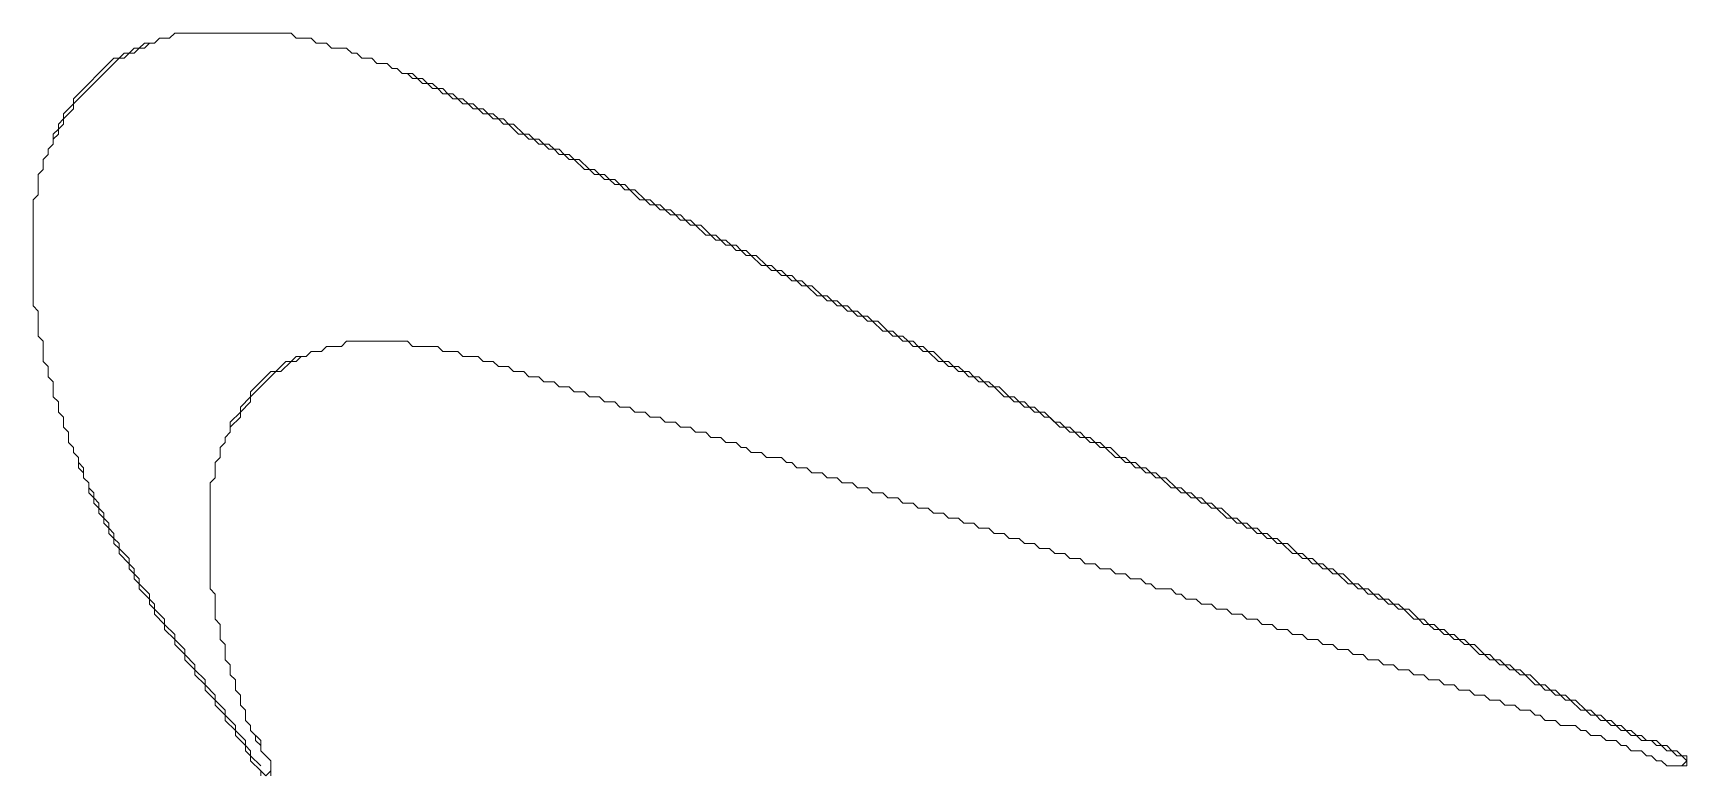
# Model space of a CAD drawing. Header units: metres. Extents: x 187 to 514, y 241 to 388.
import ezdxf

# ---------------------------------------------------------------- set-up
doc = ezdxf.new("R2010")
doc.units = ezdxf.units.M
doc.layers.add('BITMAP_CONTOUR_LINES', color=3, linetype='Continuous')

msp = doc.modelspace()

# ---------------------------------------------------------------- linework, layer by layer
at = {"layer": 'BITMAP_CONTOUR_LINES', "lineweight": 20}
for p, q in [((208, 385), (209, 386)), ((210, 386), (209, 385)), ((209, 386), (211, 386)), ((211, 386), (210, 386)), ((212, 387), (211, 386)), ((211, 386), (212, 387)), ((214, 387), (212, 387)), ((212, 387), (214, 387)), ((215, 388), (214, 387)), ((214, 387), (215, 388)), ((238, 388), (215, 388)), ((215, 388), (238, 388)), ((239, 387), (238, 388)), ((238, 388), (239, 387)), ((242, 387), (239, 387)), ((239, 387), (242, 387)), ((243, 386), (242, 387)), ((242, 387), (243, 386)), ((245, 386), (243, 386)), ((243, 386), (245, 386)), ((246, 385), (245, 386)), ((245, 386), (246, 385)), ((204, 383), (195, 374)), ((195, 375), (203, 383)), ((203, 383), (204, 383)), ((204, 383), (205, 384)), ((205, 383), (204, 383)), ((206, 384), (205, 383)), ((205, 384), (206, 384)), ((206, 384), (207, 385)), ((207, 384), (206, 384)), ((208, 385), (207, 384)), ((207, 385), (208, 385)), ((209, 385), (208, 385)), ((249, 385), (246, 385)), ((246, 385), (249, 385)), ((250, 384), (249, 385)), ((249, 385), (250, 384)), ((251, 384), (250, 384)), ((250, 384), (251, 384)), ((252, 383), (251, 384)), ((251, 384), (252, 383)), ((254, 383), (252, 383)), ((252, 383), (254, 383)), ((255, 382), (254, 383)), ((254, 383), (255, 382)), ((257, 382), (255, 382)), ((255, 382), (257, 382)), ((258, 381), (257, 382)), ((257, 382), (258, 381)), ((259, 381), (258, 381)), ((258, 381), (259, 381)), ((260, 380), (259, 381)), ((259, 381), (260, 380)), ((261, 380), (260, 380)), ((260, 380), (262, 380)), ((262, 379), (261, 380)), ((262, 380), (263, 379)), ((263, 379), (262, 379)), ((264, 378), (263, 379)), ((263, 379), (264, 379)), ((264, 379), (265, 378)), ((265, 378), (264, 378)), ((266, 377), (265, 378)), ((265, 378), (266, 378)), ((266, 378), (267, 377)), ((267, 377), (266, 377)), ((268, 376), (267, 377)), ((267, 377), (268, 377)), ((268, 377), (269, 376)), ((193, 372), (195, 374)), ((195, 373), (193, 371)), ((195, 374), (195, 375)), ((195, 374), (195, 373)), ((269, 376), (268, 376)), ((270, 375), (269, 376)), ((269, 376), (270, 376)), ((270, 376), (271, 375)), ((271, 375), (270, 375)), ((272, 374), (271, 375)), ((271, 375), (272, 375)), ((272, 375), (273, 374)), ((273, 374), (272, 374)), ((274, 373), (273, 374)), ((273, 374), (274, 374)), ((274, 374), (275, 373)), ((275, 373), (274, 373)), ((276, 372), (275, 373)), ((275, 373), (276, 373)), ((276, 373), (277, 372)), ((192, 370), (193, 371)), ((193, 370), (192, 369)), ((192, 369), (192, 370)), ((193, 371), (193, 372)), ((193, 371), (193, 370)), ((277, 372), (276, 372)), ((278, 371), (277, 372)), ((277, 372), (278, 372)), ((278, 372), (279, 371)), ((279, 371), (278, 371)), ((280, 370), (279, 371)), ((279, 371), (280, 371)), ((280, 371), (281, 370)), ((281, 370), (280, 370)), ((283, 368), (281, 370)), ((281, 370), (282, 370)), ((282, 370), (284, 368)), ((191, 368), (192, 369)), ((192, 368), (191, 367)), ((191, 366), (191, 368)), ((191, 367), (191, 366)), ((192, 369), (192, 368)), ((284, 368), (283, 368)), ((285, 367), (284, 368)), ((284, 368), (285, 368)), ((285, 368), (286, 367)), ((286, 367), (285, 367)), ((287, 366), (286, 367)), ((286, 367), (287, 367)), ((287, 367), (288, 366)), ((190, 364), (189, 363)), ((189, 363), (190, 364)), ((189, 363), (189, 361)), ((189, 361), (189, 363)), ((191, 366), (190, 365)), ((190, 365), (191, 366)), ((190, 365), (190, 364)), ((190, 364), (190, 365)), ((288, 366), (287, 366)), ((289, 365), (288, 366)), ((288, 366), (289, 366)), ((289, 366), (290, 365)), ((290, 365), (289, 365)), ((291, 364), (290, 365)), ((290, 365), (291, 365)), ((291, 365), (292, 364)), ((292, 364), (291, 364)), ((293, 363), (292, 364)), ((292, 364), (293, 364)), ((293, 364), (294, 363)), ((294, 363), (293, 363)), ((296, 361), (294, 363)), ((294, 363), (295, 363)), ((295, 363), (297, 361)), ((189, 361), (188, 360)), ((188, 360), (189, 361)), ((188, 360), (188, 356)), ((188, 356), (188, 360)), ((297, 361), (296, 361)), ((298, 360), (297, 361)), ((297, 361), (298, 361)), ((298, 361), (299, 360)), ((299, 360), (298, 360)), ((300, 359), (299, 360)), ((299, 360), (300, 360)), ((300, 360), (301, 359)), ((301, 359), (300, 359)), ((302, 358), (301, 359)), ((301, 359), (302, 359)), ((302, 359), (303, 358)), ((303, 358), (302, 358)), ((304, 357), (303, 358)), ((303, 358), (304, 358)), ((304, 358), (305, 357)), ((305, 357), (304, 357)), ((307, 355), (305, 357)), ((305, 357), (306, 357)), ((306, 357), (308, 355)), ((188, 356), (187, 355)), ((187, 355), (188, 356)), ((187, 355), (187, 334)), ((187, 334), (187, 355)), ((308, 355), (307, 355)), ((309, 354), (308, 355)), ((308, 355), (309, 355)), ((309, 355), (310, 354)), ((310, 354), (309, 354)), ((311, 353), (310, 354)), ((310, 354), (311, 354)), ((311, 354), (312, 353)), ((312, 353), (311, 353)), ((313, 352), (312, 353)), ((312, 353), (313, 353)), ((313, 353), (314, 352)), ((314, 352), (313, 352)), ((315, 351), (314, 352)), ((314, 352), (315, 352)), ((315, 352), (316, 351)), ((316, 351), (315, 351)), ((317, 350), (316, 351)), ((316, 351), (317, 351)), ((317, 351), (318, 350)), ((318, 350), (317, 350)), ((320, 348), (318, 350)), ((318, 350), (319, 350)), ((319, 350), (321, 348)), ((321, 348), (320, 348)), ((322, 347), (321, 348)), ((321, 348), (322, 348)), ((322, 348), (323, 347)), ((323, 347), (322, 347)), ((324, 346), (323, 347)), ((323, 347), (324, 347)), ((324, 347), (325, 346)), ((325, 346), (324, 346)), ((326, 345), (325, 346)), ((325, 346), (326, 346)), ((326, 346), (327, 345)), ((327, 345), (326, 345)), ((328, 344), (327, 345)), ((327, 345), (328, 345)), ((328, 345), (329, 344)), ((329, 344), (328, 344)), ((331, 342), (329, 344)), ((329, 344), (330, 344)), ((330, 344), (332, 342)), ((332, 342), (331, 342)), ((333, 341), (332, 342)), ((332, 342), (333, 342)), ((333, 342), (334, 341)), ((334, 341), (333, 341)), ((335, 340), (334, 341)), ((334, 341), (335, 341)), ((335, 341), (336, 340)), ((336, 340), (335, 340)), ((337, 339), (336, 340)), ((336, 340), (337, 340)), ((337, 340), (338, 339)), ((338, 339), (337, 339)), ((339, 338), (338, 339)), ((338, 339), (339, 339)), ((339, 339), (340, 338)), ((340, 338), (339, 338)), ((342, 336), (340, 338)), ((340, 338), (341, 338)), ((341, 338), (343, 336)), ((187, 334), (188, 333)), ((188, 333), (187, 334)), ((343, 336), (342, 336)), ((344, 335), (343, 336)), ((343, 336), (344, 336)), ((344, 336), (345, 335)), ((345, 335), (344, 335)), ((346, 334), (345, 335)), ((345, 335), (346, 335)), ((346, 335), (347, 334)), ((347, 334), (346, 334)), ((348, 333), (347, 334)), ((347, 334), (348, 334)), ((348, 334), (349, 333)), ((188, 333), (188, 328)), ((188, 328), (188, 333)), ((349, 333), (348, 333)), ((350, 332), (349, 333)), ((349, 333), (350, 333)), ((350, 333), (351, 332)), ((351, 332), (350, 332)), ((352, 331), (351, 332)), ((351, 332), (352, 332)), ((352, 332), (353, 331)), ((353, 331), (352, 331)), ((355, 329), (353, 331)), ((353, 331), (354, 331)), ((354, 331), (356, 329)), ((188, 328), (189, 327)), ((189, 327), (188, 328)), ((189, 327), (189, 323)), ((189, 323), (189, 327)), ((248, 326), (249, 327)), ((249, 327), (248, 326)), ((249, 327), (261, 327)), ((261, 327), (249, 327)), ((261, 327), (262, 326)), ((262, 326), (261, 327)), ((356, 329), (355, 329)), ((357, 328), (356, 329)), ((356, 329), (357, 329)), ((357, 329), (358, 328)), ((358, 328), (357, 328)), ((359, 327), (358, 328)), ((358, 328), (359, 328)), ((359, 328), (360, 327)), ((360, 327), (359, 327)), ((361, 326), (360, 327)), ((360, 327), (361, 327)), ((361, 327), (362, 326)), ((238, 323), (239, 324)), ((239, 324), (241, 324)), ((240, 324), (239, 323)), ((241, 324), (240, 324)), ((241, 324), (242, 325)), ((242, 325), (241, 324)), ((242, 325), (244, 325)), ((244, 325), (242, 325)), ((244, 325), (245, 326)), ((245, 326), (244, 325)), ((245, 326), (248, 326)), ((248, 326), (245, 326)), ((262, 326), (267, 326)), ((267, 326), (262, 326)), ((267, 326), (268, 325)), ((268, 325), (267, 326)), ((268, 325), (271, 325)), ((271, 325), (268, 325)), ((271, 325), (272, 324)), ((272, 324), (271, 325)), ((272, 324), (275, 324)), ((275, 324), (272, 324)), ((275, 324), (276, 323)), ((276, 323), (275, 324)), ((362, 326), (361, 326)), ((363, 325), (362, 326)), ((362, 326), (363, 326)), ((363, 326), (364, 325)), ((364, 325), (363, 325)), ((366, 323), (364, 325)), ((364, 325), (365, 325)), ((365, 325), (367, 323)), ((189, 323), (190, 322)), ((190, 322), (189, 323)), ((190, 322), (190, 320)), ((190, 320), (190, 322)), ((230, 317), (234, 321)), ((235, 321), (230, 316)), ((234, 321), (235, 321)), ((235, 321), (237, 323)), ((236, 321), (235, 321)), ((238, 323), (236, 321)), ((237, 323), (238, 323)), ((239, 323), (238, 323)), ((276, 323), (278, 323)), ((278, 323), (276, 323)), ((278, 323), (279, 322)), ((279, 322), (278, 323)), ((279, 322), (281, 322)), ((281, 322), (279, 322)), ((281, 322), (282, 321)), ((282, 321), (281, 322)), ((282, 321), (284, 321)), ((284, 321), (282, 321)), ((284, 321), (285, 320)), ((285, 320), (284, 321)), ((367, 323), (366, 323)), ((368, 322), (367, 323)), ((367, 323), (368, 323)), ((368, 323), (369, 322)), ((369, 322), (368, 322)), ((370, 321), (369, 322)), ((369, 322), (370, 322)), ((370, 322), (371, 321)), ((371, 321), (370, 321)), ((372, 320), (371, 321)), ((371, 321), (372, 321)), ((372, 321), (373, 320)), ((190, 320), (191, 319)), ((191, 319), (190, 320)), ((191, 319), (191, 316)), ((191, 316), (191, 319)), ((285, 320), (287, 320)), ((287, 320), (285, 320)), ((287, 320), (288, 319)), ((288, 319), (287, 320)), ((288, 319), (290, 319)), ((290, 319), (288, 319)), ((290, 319), (291, 318)), ((291, 318), (290, 319)), ((291, 318), (293, 318)), ((293, 318), (291, 318)), ((293, 318), (294, 317)), ((294, 317), (293, 318)), ((373, 320), (372, 320)), ((374, 319), (373, 320)), ((373, 320), (374, 320)), ((374, 320), (375, 319)), ((375, 319), (374, 319)), ((376, 318), (375, 319)), ((375, 319), (376, 319)), ((376, 319), (377, 318)), ((377, 318), (376, 318)), ((379, 316), (377, 318)), ((377, 318), (378, 318)), ((378, 318), (380, 316)), ((191, 316), (192, 315)), ((192, 315), (191, 316)), ((192, 315), (192, 313)), ((192, 313), (192, 315)), ((228, 314), (230, 316)), ((230, 315), (228, 313)), ((228, 313), (228, 314)), ((230, 316), (230, 317)), ((230, 316), (230, 315)), ((294, 317), (296, 317)), ((296, 317), (294, 317)), ((296, 317), (297, 316)), ((297, 316), (296, 317)), ((297, 316), (299, 316)), ((299, 316), (297, 316)), ((299, 316), (300, 315)), ((300, 315), (299, 316)), ((300, 315), (302, 315)), ((302, 315), (300, 315)), ((302, 315), (303, 314)), ((303, 314), (302, 315)), ((303, 314), (305, 314)), ((305, 314), (303, 314)), ((305, 314), (306, 313)), ((306, 313), (305, 314)), ((380, 316), (379, 316)), ((381, 315), (380, 316)), ((380, 316), (381, 316)), ((381, 316), (382, 315)), ((382, 315), (381, 315)), ((383, 314), (382, 315)), ((382, 315), (383, 315)), ((383, 315), (384, 314)), ((384, 314), (383, 314)), ((385, 313), (384, 314)), ((384, 314), (385, 314)), ((385, 314), (386, 313)), ((192, 313), (193, 312)), ((193, 312), (192, 313)), ((193, 312), (193, 310)), ((193, 310), (193, 312)), ((226, 311), (228, 313)), ((228, 312), (226, 310)), ((226, 309), (226, 311)), ((228, 313), (228, 312)), ((306, 313), (308, 313)), ((308, 313), (306, 313)), ((308, 313), (309, 312)), ((309, 312), (308, 313)), ((309, 312), (311, 312)), ((311, 312), (309, 312)), ((311, 312), (312, 311)), ((312, 311), (311, 312)), ((312, 311), (314, 311)), ((314, 311), (312, 311)), ((314, 311), (315, 310)), ((315, 310), (314, 311)), ((386, 313), (385, 313)), ((387, 312), (386, 313)), ((386, 313), (387, 313)), ((387, 313), (389, 311)), ((388, 312), (387, 312)), ((390, 310), (388, 312)), ((389, 311), (390, 311)), ((390, 311), (391, 310)), ((193, 310), (194, 309)), ((194, 309), (193, 310)), ((194, 309), (194, 307)), ((194, 307), (194, 309)), ((225, 308), (226, 309)), ((226, 309), (225, 308)), ((225, 307), (225, 308)), ((225, 308), (225, 307)), ((226, 310), (226, 309)), ((315, 310), (317, 310)), ((317, 310), (315, 310)), ((317, 310), (318, 309)), ((318, 309), (317, 310)), ((318, 309), (320, 309)), ((320, 309), (318, 309)), ((320, 309), (321, 308)), ((321, 308), (320, 309)), ((321, 308), (323, 308)), ((323, 308), (321, 308)), ((323, 308), (324, 307)), ((324, 307), (323, 308)), ((391, 310), (390, 310)), ((392, 309), (391, 310)), ((391, 310), (392, 310)), ((392, 310), (393, 309)), ((393, 309), (392, 309)), ((394, 308), (393, 309)), ((393, 309), (394, 309)), ((394, 309), (395, 308)), ((395, 308), (394, 308)), ((396, 307), (395, 308)), ((395, 308), (396, 308)), ((396, 308), (397, 307)), ((194, 307), (195, 306)), ((195, 306), (194, 307)), ((195, 306), (195, 305)), ((195, 305), (195, 306)), ((195, 305), (196, 304)), ((196, 304), (195, 305)), ((224, 306), (225, 307)), ((225, 307), (224, 306)), ((224, 304), (224, 306)), ((224, 306), (224, 304)), ((324, 307), (326, 307)), ((326, 307), (324, 307)), ((326, 307), (327, 306)), ((327, 306), (326, 307)), ((327, 306), (328, 306)), ((328, 306), (327, 306)), ((328, 306), (329, 305)), ((329, 305), (328, 306)), ((329, 305), (331, 305)), ((331, 305), (329, 305)), ((331, 305), (332, 304)), ((332, 304), (331, 305)), ((397, 307), (396, 307)), ((398, 306), (397, 307)), ((397, 307), (398, 307)), ((398, 307), (399, 306)), ((399, 306), (398, 306)), ((401, 304), (399, 306)), ((399, 306), (400, 306)), ((400, 306), (402, 304)), ((196, 304), (196, 303)), ((196, 302), (196, 304)), ((196, 303), (197, 302)), ((197, 301), (196, 302)), ((197, 302), (197, 300)), ((197, 300), (197, 301)), ((223, 303), (224, 304)), ((224, 304), (223, 303)), ((223, 300), (223, 303)), ((223, 303), (223, 300)), ((332, 304), (335, 304)), ((335, 304), (332, 304)), ((335, 304), (336, 303)), ((336, 303), (335, 304)), ((336, 303), (337, 303)), ((337, 303), (336, 303)), ((337, 303), (338, 302)), ((338, 302), (337, 303)), ((338, 302), (340, 302)), ((340, 302), (338, 302)), ((340, 302), (341, 301)), ((341, 301), (340, 302)), ((341, 301), (343, 301)), ((343, 301), (341, 301)), ((343, 301), (344, 300)), ((344, 300), (343, 301)), ((402, 304), (401, 304)), ((403, 303), (402, 304)), ((402, 304), (403, 304)), ((403, 304), (404, 303)), ((404, 303), (403, 303)), ((405, 302), (404, 303)), ((404, 303), (405, 303)), ((405, 303), (406, 302)), ((406, 302), (405, 302)), ((407, 301), (406, 302)), ((406, 302), (407, 302)), ((407, 302), (408, 301)), ((408, 301), (407, 301)), ((409, 300), (408, 301)), ((408, 301), (409, 301)), ((409, 301), (410, 300)), ((197, 300), (198, 299)), ((198, 299), (197, 300)), ((198, 299), (198, 298)), ((198, 297), (198, 299)), ((198, 298), (199, 297)), ((222, 299), (223, 300)), ((223, 300), (222, 299)), ((222, 278), (222, 299)), ((222, 299), (222, 278)), ((344, 300), (346, 300)), ((346, 300), (344, 300)), ((346, 300), (347, 299)), ((347, 299), (346, 300)), ((347, 299), (349, 299)), ((349, 299), (347, 299)), ((349, 299), (350, 298)), ((350, 298), (349, 299)), ((350, 298), (352, 298)), ((352, 298), (350, 298)), ((352, 298), (353, 297)), ((353, 297), (352, 298)), ((410, 300), (409, 300)), ((412, 298), (410, 300)), ((410, 300), (411, 300)), ((411, 300), (413, 298)), ((413, 298), (412, 298)), ((414, 297), (413, 298)), ((413, 298), (414, 298)), ((414, 298), (415, 297)), ((199, 296), (198, 297)), ((199, 297), (199, 296)), ((199, 296), (200, 295)), ((199, 295), (199, 296)), ((200, 294), (199, 295)), ((200, 295), (200, 294)), ((353, 297), (355, 297)), ((355, 297), (353, 297)), ((355, 297), (356, 296)), ((356, 296), (355, 297)), ((356, 296), (358, 296)), ((358, 296), (356, 296)), ((358, 296), (359, 295)), ((359, 295), (358, 296)), ((359, 295), (361, 295)), ((361, 295), (359, 295)), ((361, 295), (362, 294)), ((362, 294), (361, 295)), ((415, 297), (414, 297)), ((416, 296), (415, 297)), ((415, 297), (416, 297)), ((416, 297), (417, 296)), ((417, 296), (416, 296)), ((418, 295), (417, 296)), ((417, 296), (418, 296)), ((418, 296), (419, 295)), ((419, 295), (418, 295)), ((420, 294), (419, 295)), ((419, 295), (420, 295)), ((420, 295), (421, 294)), ((200, 294), (201, 293)), ((200, 293), (200, 294)), ((201, 292), (200, 293)), ((201, 293), (201, 292)), ((201, 292), (202, 291)), ((201, 291), (201, 292)), ((362, 294), (364, 294)), ((364, 294), (362, 294)), ((364, 294), (365, 293)), ((365, 293), (364, 294)), ((365, 293), (367, 293)), ((367, 293), (365, 293)), ((367, 293), (368, 292)), ((368, 292), (367, 293)), ((368, 292), (370, 292)), ((370, 292), (368, 292)), ((370, 292), (371, 291)), ((371, 291), (370, 292)), ((421, 294), (420, 294)), ((423, 292), (421, 294)), ((421, 294), (422, 294)), ((422, 294), (424, 292)), ((424, 292), (423, 292)), ((425, 291), (424, 292)), ((424, 292), (425, 292)), ((425, 292), (426, 291)), ((202, 290), (201, 291)), ((202, 291), (202, 290)), ((202, 290), (203, 289)), ((202, 289), (202, 290)), ((203, 288), (202, 289)), ((203, 289), (203, 288)), ((203, 288), (204, 287)), ((203, 287), (203, 288)), ((371, 291), (373, 291)), ((373, 291), (371, 291)), ((373, 291), (374, 290)), ((374, 290), (373, 291)), ((374, 290), (376, 290)), ((376, 290), (374, 290)), ((376, 290), (377, 289)), ((377, 289), (376, 290)), ((377, 289), (379, 289)), ((379, 289), (377, 289)), ((379, 289), (380, 288)), ((380, 288), (379, 289)), ((380, 288), (382, 288)), ((382, 288), (380, 288)), ((382, 288), (383, 287)), ((383, 287), (382, 288)), ((426, 291), (425, 291)), ((427, 290), (426, 291)), ((426, 291), (427, 291)), ((427, 291), (428, 290)), ((428, 290), (427, 290)), ((429, 289), (428, 290)), ((428, 290), (429, 290)), ((429, 290), (430, 289)), ((430, 289), (429, 289)), ((431, 288), (430, 289)), ((430, 289), (431, 289)), ((431, 289), (432, 288)), ((432, 288), (431, 288)), ((433, 287), (432, 288)), ((432, 288), (433, 288)), ((433, 288), (434, 287)), ((204, 286), (203, 287)), ((204, 287), (204, 286)), ((204, 286), (206, 284)), ((204, 285), (204, 286)), ((206, 283), (204, 285)), ((383, 287), (385, 287)), ((385, 287), (383, 287)), ((385, 287), (386, 286)), ((386, 286), (385, 287)), ((386, 286), (388, 286)), ((388, 286), (386, 286)), ((388, 286), (389, 285)), ((389, 285), (388, 286)), ((389, 285), (391, 285)), ((391, 285), (389, 285)), ((391, 285), (392, 284)), ((392, 284), (391, 285)), ((434, 287), (433, 287)), ((436, 285), (434, 287)), ((434, 287), (435, 287)), ((435, 287), (437, 285)), ((437, 285), (436, 285)), ((438, 284), (437, 285)), ((437, 285), (438, 285)), ((438, 285), (439, 284)), ((206, 284), (206, 283)), ((206, 283), (207, 282)), ((206, 282), (206, 283)), ((207, 281), (206, 282)), ((207, 282), (207, 281)), ((392, 284), (394, 284)), ((394, 284), (392, 284)), ((394, 284), (395, 283)), ((395, 283), (394, 284)), ((395, 283), (397, 283)), ((397, 283), (395, 283)), ((397, 283), (398, 282)), ((398, 282), (397, 283)), ((398, 282), (400, 282)), ((400, 282), (398, 282)), ((400, 282), (401, 281)), ((401, 281), (400, 282)), ((439, 284), (438, 284)), ((440, 283), (439, 284)), ((439, 284), (440, 284)), ((440, 284), (441, 283)), ((441, 283), (440, 283)), ((442, 282), (441, 283)), ((441, 283), (442, 283)), ((442, 283), (443, 282)), ((443, 282), (442, 282)), ((444, 281), (443, 282)), ((443, 282), (444, 282)), ((444, 282), (445, 281)), ((207, 281), (208, 280)), ((207, 280), (207, 281)), ((208, 279), (207, 280)), ((208, 280), (208, 279)), ((208, 279), (210, 277)), ((208, 278), (208, 279)), ((210, 276), (208, 278)), ((223, 277), (222, 278)), ((222, 278), (223, 277)), ((401, 281), (403, 281)), ((403, 281), (401, 281)), ((403, 281), (404, 280)), ((404, 280), (403, 281)), ((404, 280), (406, 280)), ((406, 280), (404, 280)), ((406, 280), (407, 279)), ((407, 279), (406, 280)), ((407, 279), (408, 279)), ((408, 279), (407, 279)), ((408, 279), (409, 278)), ((409, 278), (408, 279)), ((409, 278), (412, 278)), ((412, 278), (409, 278)), ((412, 278), (413, 277)), ((413, 277), (412, 278)), ((445, 281), (444, 281)), ((447, 279), (445, 281)), ((445, 281), (446, 281)), ((446, 281), (448, 279)), ((448, 279), (447, 279)), ((449, 278), (448, 279)), ((448, 279), (449, 279)), ((449, 279), (450, 278)), ((450, 278), (449, 278)), ((451, 277), (450, 278)), ((450, 278), (451, 278)), ((451, 278), (452, 277)), ((210, 277), (210, 276)), ((210, 276), (211, 275)), ((210, 275), (210, 276)), ((211, 274), (210, 275)), ((211, 275), (211, 274)), ((223, 272), (223, 277)), ((223, 277), (223, 272)), ((413, 277), (414, 277)), ((414, 277), (413, 277)), ((414, 277), (415, 276)), ((415, 276), (414, 277)), ((415, 276), (417, 276)), ((417, 276), (415, 276)), ((417, 276), (418, 275)), ((418, 275), (417, 276)), ((418, 275), (420, 275)), ((420, 275), (418, 275)), ((420, 275), (421, 274)), ((421, 274), (420, 275)), ((452, 277), (451, 277)), ((453, 276), (452, 277)), ((452, 277), (453, 277)), ((453, 277), (454, 276)), ((454, 276), (453, 276)), ((455, 275), (454, 276)), ((454, 276), (455, 276)), ((455, 276), (456, 275)), ((456, 275), (455, 275)), ((457, 274), (456, 275)), ((456, 275), (457, 275)), ((457, 275), (458, 274)), ((211, 274), (213, 272)), ((211, 273), (211, 274)), ((213, 271), (211, 273)), ((213, 272), (213, 271)), ((224, 271), (223, 272)), ((223, 272), (224, 271)), ((421, 274), (423, 274)), ((423, 274), (421, 274)), ((423, 274), (424, 273)), ((424, 273), (423, 274)), ((424, 273), (426, 273)), ((426, 273), (424, 273)), ((426, 273), (427, 272)), ((427, 272), (426, 273)), ((427, 272), (429, 272)), ((429, 272), (427, 272)), ((429, 272), (430, 271)), ((430, 271), (429, 272)), ((458, 274), (457, 274)), ((460, 272), (458, 274)), ((458, 274), (459, 274)), ((459, 274), (461, 272)), ((461, 272), (460, 272)), ((462, 271), (461, 272)), ((461, 272), (462, 272)), ((462, 272), (463, 271)), ((213, 271), (215, 269)), ((213, 270), (213, 271)), ((215, 268), (213, 270)), ((215, 269), (215, 268)), ((224, 268), (224, 271)), ((224, 271), (224, 268)), ((430, 271), (432, 271)), ((432, 271), (430, 271)), ((432, 271), (433, 270)), ((433, 270), (432, 271)), ((433, 270), (435, 270)), ((435, 270), (433, 270)), ((435, 270), (436, 269)), ((436, 269), (435, 270)), ((436, 269), (438, 269)), ((438, 269), (436, 269)), ((438, 269), (439, 268)), ((439, 268), (438, 269)), ((463, 271), (462, 271)), ((464, 270), (463, 271)), ((463, 271), (464, 271)), ((464, 271), (465, 270)), ((465, 270), (464, 270)), ((466, 269), (465, 270)), ((465, 270), (466, 270)), ((466, 270), (467, 269)), ((467, 269), (466, 269)), ((468, 268), (467, 269)), ((467, 269), (468, 269)), ((468, 269), (469, 268)), ((215, 268), (217, 266)), ((215, 267), (215, 268)), ((217, 265), (215, 267)), ((217, 266), (217, 265)), ((217, 265), (219, 263)), ((217, 264), (217, 265)), ((225, 267), (224, 268)), ((224, 268), (225, 267)), ((225, 264), (225, 267)), ((225, 267), (225, 264)), ((439, 268), (441, 268)), ((441, 268), (439, 268)), ((441, 268), (442, 267)), ((442, 267), (441, 268)), ((442, 267), (444, 267)), ((444, 267), (442, 267)), ((444, 267), (445, 266)), ((445, 266), (444, 267)), ((445, 266), (447, 266)), ((447, 266), (445, 266)), ((447, 266), (448, 265)), ((448, 265), (447, 266)), ((448, 265), (450, 265)), ((450, 265), (448, 265)), ((450, 265), (451, 264)), ((451, 264), (450, 265)), ((469, 268), (468, 268)), ((470, 267), (469, 268)), ((469, 268), (470, 268)), ((470, 268), (471, 267)), ((471, 267), (470, 267)), ((473, 265), (471, 267)), ((471, 267), (472, 267)), ((472, 267), (474, 265)), ((474, 265), (473, 265)), ((475, 264), (474, 265)), ((474, 265), (475, 265)), ((475, 265), (476, 264)), ((219, 262), (217, 264)), ((219, 263), (219, 262)), ((219, 262), (221, 260)), ((219, 261), (219, 262)), ((226, 263), (225, 264)), ((225, 264), (226, 263)), ((226, 261), (226, 263)), ((226, 263), (226, 261)), ((451, 264), (453, 264)), ((453, 264), (451, 264)), ((453, 264), (454, 263)), ((454, 263), (453, 264)), ((454, 263), (456, 263)), ((456, 263), (454, 263)), ((456, 263), (457, 262)), ((457, 262), (456, 263)), ((457, 262), (459, 262)), ((459, 262), (457, 262)), ((459, 262), (460, 261)), ((460, 261), (459, 262)), ((476, 264), (475, 264)), ((477, 263), (476, 264)), ((476, 264), (477, 264)), ((477, 264), (478, 263)), ((478, 263), (477, 263)), ((479, 262), (478, 263)), ((478, 263), (479, 263)), ((479, 263), (480, 262)), ((480, 262), (479, 262)), ((481, 261), (480, 262)), ((480, 262), (481, 262)), ((481, 262), (482, 261)), ((221, 259), (219, 261)), ((221, 260), (221, 259)), ((221, 259), (223, 257)), ((221, 258), (221, 259)), ((227, 260), (226, 261)), ((226, 261), (227, 260)), ((227, 258), (227, 260)), ((227, 260), (227, 258)), ((460, 261), (462, 261)), ((462, 261), (460, 261)), ((462, 261), (463, 260)), ((463, 260), (462, 261)), ((463, 260), (465, 260)), ((465, 260), (463, 260)), ((465, 260), (466, 259)), ((466, 259), (465, 260)), ((466, 259), (468, 259)), ((468, 259), (466, 259)), ((468, 259), (469, 258)), ((469, 258), (468, 259)), ((482, 261), (481, 261)), ((484, 259), (482, 261)), ((482, 261), (483, 261)), ((483, 261), (485, 259)), ((485, 259), (484, 259)), ((486, 258), (485, 259)), ((485, 259), (486, 259)), ((486, 259), (487, 258)), ((223, 256), (221, 258)), ((223, 257), (223, 256)), ((223, 256), (225, 254)), ((223, 255), (223, 256)), ((228, 257), (227, 258)), ((227, 258), (228, 257)), ((228, 255), (228, 257)), ((228, 257), (228, 255)), ((469, 258), (471, 258)), ((471, 258), (469, 258)), ((471, 258), (472, 257)), ((472, 257), (471, 258)), ((472, 257), (474, 257)), ((474, 257), (472, 257)), ((474, 257), (475, 256)), ((475, 256), (474, 257)), ((475, 256), (477, 256)), ((477, 256), (475, 256)), ((477, 256), (478, 255)), ((478, 255), (477, 256)), ((487, 258), (486, 258)), ((488, 257), (487, 258)), ((487, 258), (488, 258)), ((488, 258), (489, 257)), ((489, 257), (488, 257)), ((490, 256), (489, 257)), ((489, 257), (490, 257)), ((490, 257), (491, 256)), ((491, 256), (490, 256)), ((493, 254), (491, 256)), ((491, 256), (492, 256)), ((492, 256), (494, 254)), ((225, 253), (223, 255)), ((225, 254), (225, 253)), ((225, 253), (227, 251)), ((225, 252), (225, 253)), ((227, 250), (225, 252)), ((229, 254), (228, 255)), ((228, 255), (229, 254)), ((229, 252), (229, 254)), ((229, 254), (229, 252)), ((230, 251), (229, 252)), ((229, 252), (230, 251)), ((478, 255), (480, 255)), ((480, 255), (478, 255)), ((480, 255), (481, 254)), ((481, 254), (480, 255)), ((481, 254), (483, 254)), ((483, 254), (481, 254)), ((483, 254), (484, 253)), ((484, 253), (483, 254)), ((484, 253), (485, 253)), ((485, 253), (484, 253)), ((485, 253), (486, 252)), ((486, 252), (485, 253)), ((486, 252), (488, 252)), ((488, 252), (486, 252)), ((488, 252), (489, 251)), ((489, 251), (488, 252)), ((494, 254), (493, 254)), ((495, 253), (494, 254)), ((494, 254), (495, 254)), ((495, 254), (496, 253)), ((496, 253), (495, 253)), ((497, 252), (496, 253)), ((496, 253), (497, 253)), ((497, 253), (498, 252)), ((498, 252), (497, 252)), ((499, 251), (498, 252)), ((498, 252), (499, 252)), ((499, 252), (500, 251)), ((227, 251), (227, 250)), ((227, 250), (229, 248)), ((227, 249), (227, 250)), ((229, 247), (227, 249)), ((230, 250), (230, 251)), ((230, 251), (230, 250)), ((231, 249), (230, 250)), ((230, 250), (232, 248)), ((231, 248), (231, 249)), ((489, 251), (492, 251)), ((492, 251), (489, 251)), ((492, 251), (493, 250)), ((493, 250), (492, 251)), ((493, 250), (494, 250)), ((494, 250), (493, 250)), ((494, 250), (495, 249)), ((495, 249), (494, 250)), ((495, 249), (497, 249)), ((497, 249), (495, 249)), ((497, 249), (498, 248)), ((498, 248), (497, 249)), ((500, 251), (499, 251)), ((501, 250), (500, 251)), ((500, 251), (501, 251)), ((501, 251), (502, 250)), ((502, 250), (501, 250)), ((503, 249), (502, 250)), ((502, 250), (503, 250)), ((503, 250), (504, 249)), ((504, 249), (503, 249)), ((505, 248), (504, 249)), ((504, 249), (505, 249)), ((505, 249), (506, 248)), ((229, 248), (229, 247)), ((229, 247), (230, 246)), ((229, 246), (229, 247)), ((230, 245), (229, 246)), ((230, 246), (230, 245)), ((232, 247), (231, 248)), ((232, 248), (232, 246)), ((232, 246), (232, 247)), ((234, 244), (232, 246)), ((232, 246), (234, 244)), ((498, 248), (500, 248)), ((500, 248), (498, 248)), ((500, 248), (501, 247)), ((501, 247), (500, 248)), ((501, 247), (502, 247)), ((502, 247), (501, 247)), ((502, 247), (503, 246)), ((503, 246), (502, 247)), ((503, 246), (505, 246)), ((505, 246), (503, 246)), ((507, 248), (505, 248)), ((505, 246), (506, 245)), ((506, 245), (505, 246)), ((506, 248), (508, 248)), ((508, 247), (507, 248)), ((508, 248), (509, 247)), ((509, 247), (508, 247)), ((510, 246), (509, 247)), ((509, 247), (510, 247)), ((510, 247), (511, 246)), ((511, 246), (510, 246)), ((512, 245), (511, 246)), ((511, 246), (512, 246)), ((512, 246), (513, 245)), ((230, 245), (232, 243)), ((230, 244), (230, 245)), ((232, 242), (230, 244)), ((232, 242), (233, 241)), ((232, 242), (233, 241)), ((232, 241), (232, 242)), ((232, 241), (232, 242)), ((233, 241), (234, 242)), ((234, 242), (234, 244)), ((234, 244), (234, 241)), ((506, 245), (507, 245)), ((507, 245), (506, 245)), ((507, 245), (508, 244)), ((508, 244), (507, 245)), ((508, 244), (509, 244)), ((509, 244), (508, 244)), ((509, 244), (510, 243)), ((510, 243), (509, 244)), ((510, 243), (513, 243)), ((514, 243), (510, 243)), ((513, 245), (512, 245)), ((514, 244), (513, 245)), ((513, 245), (514, 245)), ((513, 243), (514, 244)), ((514, 245), (514, 243))]:
    msp.add_line(p, q, dxfattribs=at)

doc.saveas('drawing.dxf')
